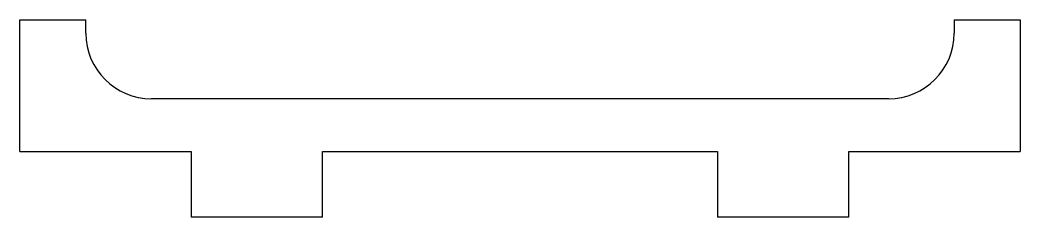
# Model space of a CAD drawing. Extents: x -24.1 to 24.1, y -3.2 to 6.3.
import ezdxf

# ---------------------------------------------------------------- set-up
doc = ezdxf.new("R2010")
doc.units = 0
doc.layers.get('0').update_dxf_attribs({"linetype": 'continuous'})

# ---------------------------------------------------------------- blocks, each defined once
blk = doc.blocks.new('FILLET001')
at = {"color": 0}
for p, q in [((-24.13, 6.35), (-20.955, 6.35)), ((-24.13, 0), (-24.13, 6.35)), ((-20.955, 5.71), (-20.955, 6.35)), ((20.955, 6.35), (20.955, 5.71)), ((20.955, 6.35), (24.13, 6.35)), ((24.13, 6.35), (24.13, 0)), ((17.785, 2.54), (-17.785, 2.54)), ((-24.13, 0), (-15.875, 0)), ((-15.875, 0), (-15.875, -3.175)), ((-9.525, -3.175), (-9.525, 0)), ((-9.525, 0), (9.525, 0)), ((9.525, 0), (9.525, -3.175)), ((15.875, 0), (24.13, 0)), ((15.875, -3.175), (15.875, 0)), ((-9.525, -3.175), (-15.875, -3.175)), ((15.875, -3.175), (9.525, -3.175))]:
    blk.add_line(p, q, dxfattribs=at)
for centre, start, end in [((-17.785, 5.71), 180, -90), ((17.785, 5.71), -90, 0)]:
    blk.add_arc(centre, 3.17, start, end, dxfattribs=at)

msp = doc.modelspace()

# ---------------------------------------------------------------- block references
msp.add_blockref('FILLET001', (0, 0))

doc.saveas('drawing.dxf')
